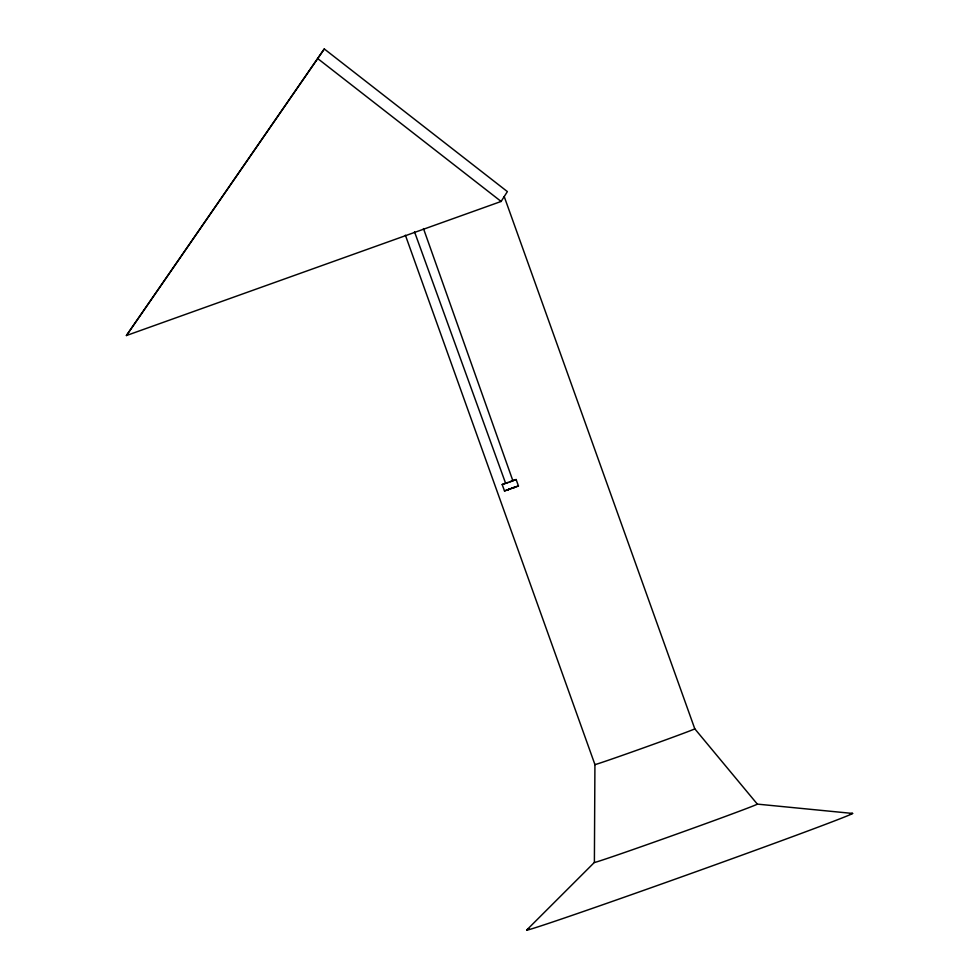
<?xml version="1.0" encoding="UTF-8"?>
<svg xmlns="http://www.w3.org/2000/svg" width="979" height="979" viewBox="0 0 979 979"><rect width="100%" height="100%" fill="white"/><g stroke="black" fill="none" stroke-linecap="round" stroke-linejoin="round"><path stroke-width="1.47" d="M526.69 930.05L594.388 862.426L594.926 764.562L405.392 235.193M126.413 335.54L324.282 48.95L507.379 191.603L501.126 201.454L126.413 335.54L324.282 48.95M512.727 480.677L516.141 479.539L518.442 485.951L504.491 490.944L502.19 484.532L505.751 483.173M414.509 231.778L505.617 483.296M423.479 228.572L512.861 480.713L510.977 481.435M516.141 479.539L510.083 481.754M504.491 490.944L510.548 488.729M512.384 488.166L515.15 487.126L511.503 488.386M510.903 481.509L502.19 484.532M511.54 488.325L507.783 489.769L510.475 488.851M508.174 482.439L505.482 483.357M512.458 488.044L518.442 485.951M594.388 862.426A86.544 1.052 -19.7 0 0 674.935 834.72A86.544 1.052 -19.7 0 0 757.33 804.114L852.587 813.439M318.016 58.801L501.126 201.454M504.222 196.583L694.796 728.829L757.33 804.114M849.796 813.99A173.087 2.117 -19.7 0 1 691.003 873.501A173.087 2.117 -19.7 0 1 528.99 928.875M694.796 728.829A53.037 0.649 -19.7 0 1 644.292 747.589A53.037 0.649 -19.7 0 1 594.926 764.562"/></g></svg>
